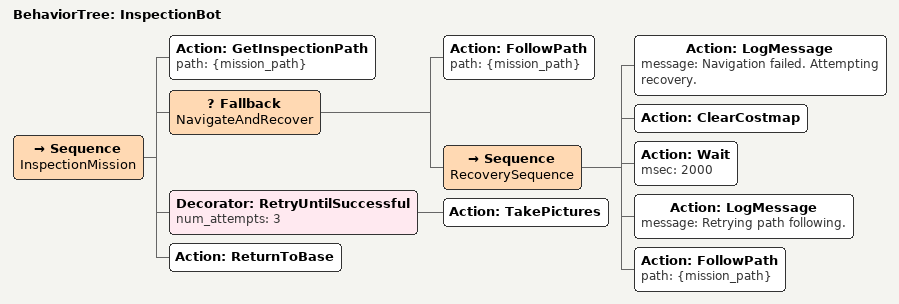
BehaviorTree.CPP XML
<!-- inspection_bot.xml -->
<!-- A more complex inspection task with a recovery fallback for navigation failures. -->
<root BTCPP_format="4">
    <BehaviorTree ID="InspectionBot">
        <Sequence name="InspectionMission">
            <Action ID="GetInspectionPath" path="{mission_path}" />
            <Fallback name="NavigateAndRecover">
                <Action ID="FollowPath" path="{mission_path}" />
                <Sequence name="RecoverySequence">
                    <Action ID="LogMessage" message="Navigation failed. Attempting recovery." />
                    <Action ID="ClearCostmap" />
                    <Action ID="Wait" msec="2000" />
                    <Action ID="LogMessage" message="Retrying path following." />
                    <Action ID="FollowPath" path="{mission_path}" />
                </Sequence>
            </Fallback>
            <Decorator ID="RetryUntilSuccessful" num_attempts="3">
                 <Action ID="TakePictures" />
            </Decorator>
            <Action ID="ReturnToBase" />
        </Sequence>
    </BehaviorTree>
</root>
